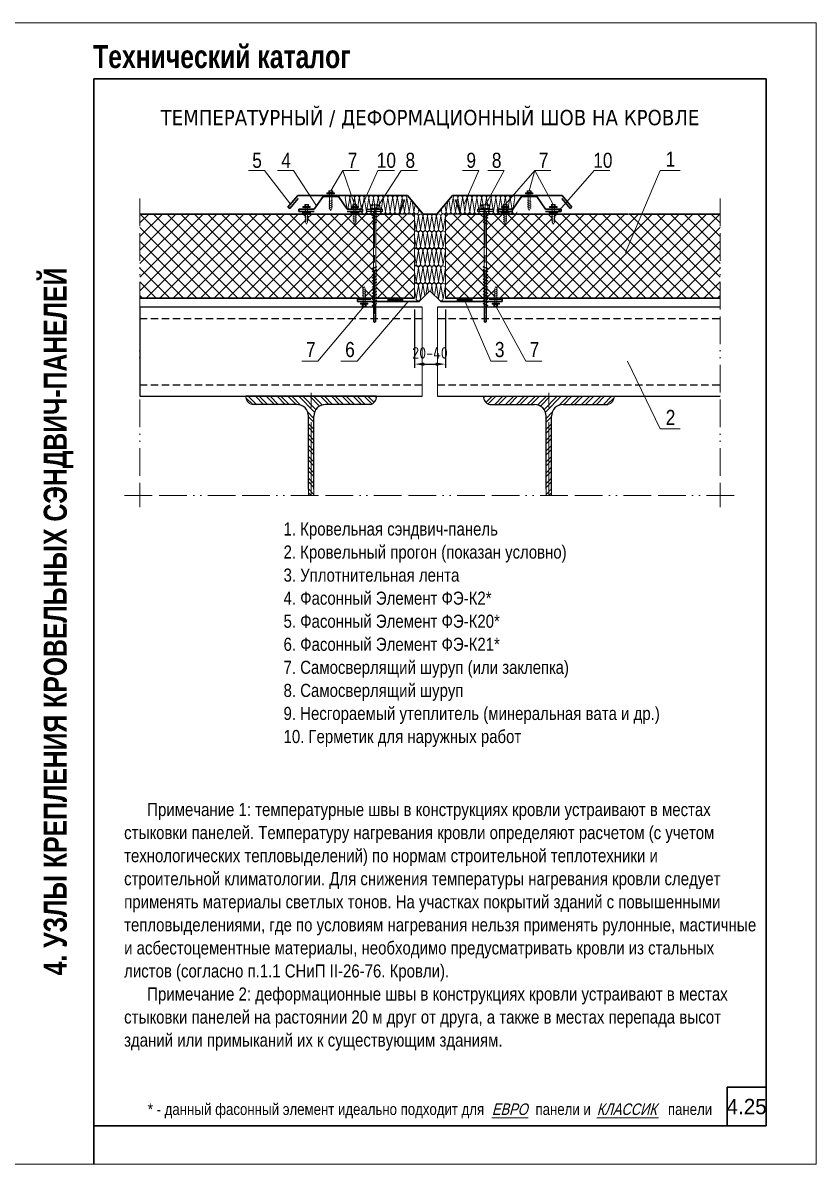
# Model space of a CAD drawing. Extents: x 5821 to 16321, y -13531 to 5774.
# Drawn here: x 10039 to 11071, y -13531 to -12046 of the extents above; entities that cross this region are included whole.
import ezdxf
from ezdxf.enums import TextEntityAlignment as Align

# ---------------------------------------------------------------- set-up
doc = ezdxf.new("R2010")
doc.units = 0
doc.header["$LTSCALE"] = 3
for name, pattern in [('ACAD_ISO13W100', [36, 12, -3, 12, -3, 0, -3, 0, -3]), ('CENTER', [50.8, 31.75, -6.35, 6.35, -6.35]), ('CENTER2', [28.575, 19.05, -3.175, 3.175, -3.175]), ('HIDDEN2', [4.7625, 3.175, -1.5875])]:
    doc.linetypes.add(name, pattern=pattern)
doc.layers.get('0').update_dxf_attribs({"linetype": 'CONTINUOUS', "lineweight": 30})
doc.layers.get('DEFPOINTS').update_dxf_attribs({"linetype": 'CONTINUOUS'})
for name, color, linetype, lineweight in [('Logo', 1, 'CONTINUOUS', 9), ('new_fill', 8, 'CONTINUOUS', 13), ('RAZMER', 7, 'CONTINUOUS', 9), ('Нащельники', 1, 'CONTINUOUS', 30), ('Саморезы', 7, 'CONTINUOUS', 13)]:
    doc.layers.add(name, color=color, linetype=linetype, lineweight=lineweight)
doc.layers.add('Прогон', color=7, linetype='CONTINUOUS')
doc.styles.add('LOGO', font='HATTEN.TTF')
doc.styles.add('ROMANS', font='romans.shx', dxfattribs={"width": 0.85})
doc.styles.get("Standard").update_dxf_attribs({"font": 'TAHOMA.TTF'})
doc.styles.add('style1', font='ARIALN.TTF')
doc.styles.add('style2', font='impact.TTF')
doc.styles.add('курсив', font='ARIAL.TTF', dxfattribs={"width": 0.8, "oblique": 15})
doc.dimstyles.new('5', dxfattribs={"dimscale": 5, "dimtxt": 3, "dimasz": 2.5, "dimexe": 1, "dimexo": 3, "dimgap": 0, "dimtad": 0, "dimdec": 0, "dimzin": 9, "dimdsep": 46, "dimtxsty": 'ROMANS', "dimblk2": 'OBLIQUE', "dimcen": -3, "dimdle": 1.5, "dimclrd": 256, "dimclre": 256, "dimclrt": 256, "dimadec": 0, "dimazin": 0, "dimtfac": 1, "dimtdec": 0, "dimtofl": 0, "dimtmove": 2, "dimatfit": 3, "dimfxl": 0, "dimtvp": 1, "dimtolj": 1, "dimtzin": 9, "dimarcsym": 0})

# ---------------------------------------------------------------- blocks, each defined once
blk = doc.blocks.new('саморез1')
at = {"layer": 'new_fill'}
blk.add_hatch(color=254, dxfattribs=at).paths.add_polyline_path([(-1.2, -4.8), (0, -4.8), (0, 4.8), (-1.2, 4.8)])
at = {"layer": 'Саморезы', "ltscale": 150}
for p, q in [((-3.9, 2.6), (-1.5, 2.6)), ((-3.9, 2.6), (-3.9, -2.4)), ((-2.9, 1.7), (-1.5, 1.7)), ((-1.9, 2.6), (-1.9, -2.4)), ((0, 4.8), (-1.5, 4.8)), ((-1.5, 4.8), (-1.5, -4.8)), ((-1.2, 4.8), (-1.2, -4.8)), ((0, 4.8), (0, -4.8)), ((19.2, 1.4), (0, 1.4)), ((8.4, 2.4), (10.5, -2.4)), ((11.1, 2.4), (13.2, -2.4)), ((13.8, 2.4), (15.9, -2.4)), ((16.4, 2.4), (18.5, -2.4)), ((19.2, 1.4), (21.8, 0)), ((19.2, -1.4), (21.8, 0)), ((-3.9, -2.4), (-1.5, -2.4)), ((-2.9, -1.4), (-1.5, -1.4)), ((0, -4.8), (-1.5, -4.8)), ((0, -1.4), (19.2, -1.4))]:
    blk.add_line(p, q, dxfattribs=at)
for centre, start, end in [((-2.9, 2.7), 182.373, 269.9653), ((-2.9, 0.7), 90.0347, 177.627), ((-2.9, -0.4), 182.373, 269.9653), ((-2.9, -2.4), 90.0347, 177.627)]:
    blk.add_arc(centre, 1, start, end, dxfattribs=at)
blk = doc.blocks.new('саморез4')
at = {"layer": 'new_fill'}
blk.add_hatch(color=254, dxfattribs=at).paths.add_polyline_path([(-2.4, -9.4), (0, -9.4), (0, 9.8), (-2.4, 9.8)])
at = {"layer": 'Саморезы', "ltscale": 150}
for p, q in [((-7.9, 5), (-3.1, 5)), ((-7.9, -5), (-7.9, 5)), ((-5.9, 3.1), (-3.1, 3.1)), ((-3.8, -5), (-3.8, 5)), ((0, 9.8), (-3.1, 9.8)), ((-3.1, -9.4), (-3.1, 9.8)), ((-2.4, -9.4), (-2.4, 9.8)), ((0, -9.4), (0, 9.8)), ((64.9, 1.5), (0, 1.5)), ((1.3, -2.2), (3.4, 2.7)), ((1.9, -2.2), (4, 2.7)), ((3.7, 2.9), (3.4, 2.7)), ((3.7, 2.9), (4, 2.7)), ((4.9, -2.2), (7, 2.7)), ((5.5, -2.2), (7.6, 2.7)), ((7.3, 2.9), (7, 2.7)), ((7.3, 2.9), (7.6, 2.7)), ((8.6, -2.2), (10.7, 2.7)), ((9.2, -2.2), (11.3, 2.7)), ((11, 2.9), (10.7, 2.7)), ((11, 2.9), (11.3, 2.7)), ((12.2, -2.2), (14.3, 2.7)), ((12.8, -2.2), (14.9, 2.7)), ((14.6, 2.9), (14.3, 2.7)), ((14.6, 2.9), (14.9, 2.7)), ((64.9, -2.2), (67, 2.7)), ((65.6, -2.2), (67.7, 2.7)), ((67.3, 2.9), (67, 2.7)), ((130, 1.3), (67.1, 1.3)), ((67.3, 2.9), (67.7, 2.7)), ((68.6, -2.2), (70.7, 2.7)), ((69.2, -2.2), (71.3, 2.7)), ((71, 2.9), (70.7, 2.7)), ((71, 2.9), (71.3, 2.7)), ((72.2, -2.2), (74.3, 2.7)), ((72.8, -2.2), (74.9, 2.7)), ((74.6, 2.9), (74.3, 2.7)), ((74.6, 2.9), (74.9, 2.7)), ((75.8, -2.2), (77.9, 2.7)), ((76.4, -2.2), (78.5, 2.7)), ((78.2, 2.9), (77.9, 2.7)), ((78.2, 2.9), (78.5, 2.7)), ((79.5, -2.2), (81.5, 2.7)), ((80.1, -2.2), (82.2, 2.7)), ((81.9, 2.9), (81.5, 2.7)), ((81.9, 2.9), (82.2, 2.7)), ((83.1, -2.2), (85.2, 2.7)), ((83.7, -2.2), (85.8, 2.7)), ((85.5, 2.9), (85.2, 2.7)), ((85.5, 2.9), (85.8, 2.7)), ((86.7, -2.2), (88.8, 2.7)), ((87.3, -2.2), (89.4, 2.7)), ((89.1, 2.9), (88.8, 2.7)), ((89.1, 2.9), (89.4, 2.7)), ((90.3, -2.2), (92.4, 2.7)), ((90.9, -2.2), (93, 2.7)), ((92.7, 2.9), (92.4, 2.7)), ((92.7, 2.9), (93, 2.7)), ((94, -2.2), (96.1, 2.7)), ((94.6, -2.2), (96.7, 2.7)), ((96.4, 2.9), (96.1, 2.7)), ((96.4, 2.9), (96.7, 2.7)), ((97.6, -2.2), (99.7, 2.7)), ((98.2, -2.2), (100.3, 2.7)), ((100, 2.9), (99.7, 2.7)), ((100, 2.9), (100.3, 2.7)), ((101.2, -2.2), (103.3, 2.7)), ((101.8, -2.2), (103.9, 2.7)), ((103.6, 2.9), (103.3, 2.7)), ((103.6, 2.9), (103.9, 2.7)), ((104.8, -2.2), (106.9, 2.7)), ((105.5, -2.2), (107.6, 2.7)), ((107.2, 2.9), (106.9, 2.7)), ((107.2, 2.9), (107.6, 2.7)), ((108.5, -2.2), (110.6, 2.7)), ((109.1, -2.2), (111.2, 2.7)), ((110.9, 2.9), (110.6, 2.7)), ((110.9, 2.9), (111.2, 2.7)), ((130, 1.3), (131.2, 0)), ((-7.9, -5), (-3.1, -5)), ((-5.9, -3.1), (-3.1, -3.1)), ((0, -9.4), (-3.1, -9.4)), ((64.9, -1.5), (0, -1.5)), ((64.9, -1.5), (0, -1.5)), ((1.6, -2.4), (1.3, -2.2)), ((1.6, -2.4), (1.9, -2.2)), ((5.2, -2.4), (4.9, -2.2)), ((5.2, -2.4), (5.5, -2.2)), ((8.9, -2.4), (8.6, -2.2)), ((8.9, -2.4), (9.2, -2.2)), ((12.5, -2.4), (12.2, -2.2)), ((12.5, -2.4), (12.8, -2.2)), ((65.3, -2.4), (64.9, -2.2)), ((65.3, -2.4), (65.6, -2.2)), ((130, -1.3), (67.1, -1.3)), ((68.9, -2.4), (68.6, -2.2)), ((68.9, -2.4), (69.2, -2.2)), ((72.5, -2.4), (72.2, -2.2)), ((72.5, -2.4), (72.8, -2.2)), ((76.1, -2.4), (75.8, -2.2)), ((76.1, -2.4), (76.4, -2.2)), ((79.8, -2.4), (79.5, -2.2)), ((79.8, -2.4), (80.1, -2.2)), ((83.4, -2.4), (83.1, -2.2)), ((83.4, -2.4), (83.7, -2.2)), ((87, -2.4), (86.7, -2.2)), ((87, -2.4), (87.3, -2.2)), ((90.6, -2.4), (90.3, -2.2)), ((90.6, -2.4), (90.9, -2.2)), ((94.3, -2.4), (94, -2.2)), ((94.3, -2.4), (94.6, -2.2)), ((97.9, -2.4), (97.6, -2.2)), ((97.9, -2.4), (98.2, -2.2)), ((101.5, -2.4), (101.2, -2.2)), ((101.5, -2.4), (101.8, -2.2)), ((105.1, -2.4), (104.8, -2.2)), ((105.1, -2.4), (105.5, -2.2)), ((108.8, -2.4), (108.5, -2.2)), ((108.8, -2.4), (109.1, -2.2)), ((130, -1.3), (131.2, 0))]:
    blk.add_line(p, q, dxfattribs=at)
at = {"layer": 'Саморезы'}
for p, q in [((67.1, 1.3), (64.9, 1.5)), ((67.1, -1.3), (64.9, -1.5))]:
    blk.add_line(p, q, dxfattribs=at)
at = {"layer": 'Саморезы', "ltscale": 150}
for centre, radius, start, end in [((-5.9, 5.1), 2, 182.373, 269.9653), ((-5.9, 1.1), 2, 90.0347, 177.627), ((80.3, 1057.7), 1058.9, 271.592, 272.7554), ((-5.9, -1.1), 2, 182.373, 269.9653), ((-5.9, -5.1), 2, 90.0347, 177.627)]:
    blk.add_arc(centre, radius, start, end, dxfattribs=at)
blk = doc.blocks.new('1volna')
at = {"layer": 'new_fill'}
for p, q in [((2.7, -16.2), (-2.7, 16.2)), ((8.1, 16.2), (2.7, -16.2)), ((13.7, -16.2), (8.3, 16.2)), ((19.1, 16.2), (13.7, -16.2)), ((24.7, -16.2), (19.3, 16.2)), ((30, 16.2), (24.7, -16.2)), ((35.9, -16.2), (30.5, 16.2)), ((41.3, 16.2), (35.9, -16.2))]:
    blk.add_line(p, q, dxfattribs=at)
for centre, start, end in [((2.7, 16.2), 0, 180), ((13.7, 16.2), 0, 180), ((24.7, 16.2), 0, 180), ((35.9, 16.2), 0, 180), ((-2.9, -16.2), 180, 270), ((-2.7, -16.2), 270, 0), ((8.1, -16.2), 180, 270), ((8.3, -16.2), 270, 0), ((19.1, -16.2), 180, 270), ((19.3, -16.2), 270, 0), ((30, -16.2), 180, 270), ((30.5, -16.2), 270, 0)]:
    blk.add_arc(centre, 5.4, start, end, dxfattribs=at)
blk = doc.blocks.new('*D1556')
at = {"layer": 'DEFPOINTS', "color": 0, "transparency": 16777216}
for p in [(10548.6, -12404.4), (10588.6, -12404.4), (10588.6, -12490.3)]:
    blk.add_point(p, dxfattribs=at)
at = {"layer": 'RAZMER', "lineweight": -2, "transparency": 16777216}
for p, q in [((10548.6, -12419.4), (10548.6, -12495.3)), ((10588.6, -12419.4), (10588.6, -12495.3)), ((10561.1, -12490.3), (10576.1, -12490.3))]:
    blk.add_line(p, q, dxfattribs=at)
at = {"layer": 'RAZMER', "transparency": 16777216}
for points in [[(10561.1, -12488.2), (10561.1, -12492.4), (10548.6, -12490.3)], [(10576.1, -12488.2), (10576.1, -12492.4), (10588.6, -12490.3)]]:
    blk.add_solid(points, dxfattribs=at)
at = {"layer": 'RAZMER', "transparency": 16777216, "insert": (10568.6, -12475.7), "char_height": 15, "attachment_point": 5, "style": 'ROMANS'}
blk.add_mtext('\\A1;{\\Fromans.shx|c204;20-}40', dxfattribs=at)

msp = doc.modelspace()

# ---------------------------------------------------------------- hatches: boundary and pattern name
at = {"layer": 'new_fill'}
h = msp.add_hatch(dxfattribs=at)
h.set_pattern_fill('ANSI37', color=256, scale=100, style=0)
h.set_pattern_definition([(45, (456.603, -15606.416), (-8.838835, 8.838835), []), (135, (456.603, -15606.416), (-8.838835, -8.838835), [])])
h.paths.add_polyline_path([(10494.94, -12307.76), (10492.91, -12308.63), (10493.64, -12307.64), (10494.94, -12307.08), (10494.94, -12303.77), (10492.91, -12304.64), (10493.64, -12303.65), (10494.94, -12303.09), (10494.94, -12299.78), (10492.91, -12300.65), (10493.64, -12299.66), (10494.94, -12299.1), (10494.94, -12295.79), (10492.91, -12296.66), (10494.14, -12294.99), (10472.17, -12294.99), (10472.17, -12305.76), (10470.77, -12308.29), (10469.37, -12305.76), (10469.37, -12295.41), (10468.38, -12294.99), (10410.45, -12294.99), (10409.46, -12295.41), (10409.46, -12305.76), (10408.06, -12308.29), (10406.66, -12305.76), (10406.66, -12294.99), (10191.16, -12294.99), (10191.16, -12404.44), (10481.55, -12404.44), (10481.55, -12391.72), (10482.95, -12389.18), (10484.35, -12391.72), (10484.35, -12404.44), (10495.15, -12404.44), (10495.15, -12401.61), (10492.91, -12402.57), (10493.64, -12401.58), (10495.15, -12400.93), (10495.15, -12397.62), (10492.91, -12398.58), (10493.64, -12397.59), (10495.15, -12396.94), (10495.15, -12393.63), (10492.91, -12394.59), (10493.64, -12393.6), (10495.15, -12392.96), (10495.15, -12389.64), (10492.91, -12390.6), (10493.64, -12389.61), (10495.15, -12388.97), (10495.15, -12385.65), (10492.91, -12386.61), (10493.64, -12385.62), (10495.15, -12384.98), (10495.15, -12381.66), (10492.91, -12382.62), (10493.64, -12381.63), (10495.15, -12380.99), (10495.15, -12377.67), (10492.91, -12378.63), (10493.64, -12377.64), (10495.15, -12377), (10495.15, -12373.69), (10492.91, -12374.64), (10493.64, -12373.65), (10495.15, -12373.01), (10495.15, -12369.7), (10492.91, -12370.65), (10493.64, -12369.67), (10495.15, -12369.02), (10495.15, -12365.72), (10495.14, -12365.71), (10492.91, -12366.66), (10493.64, -12365.68), (10495.09, -12365.05), (10494.94, -12363.36)])
h.paths.add_polyline_path([(10548.59, -12294.99), (10528.59, -12294.99), (10498.25, -12294.99), (10498.25, -12297.68), (10499.02, -12297.35), (10499.27, -12297.69), (10499.03, -12298.03), (10498.25, -12298.36), (10498.25, -12301.67), (10499.02, -12301.34), (10499.27, -12301.68), (10499.03, -12302.02), (10498.25, -12302.35), (10498.25, -12305.66), (10499.02, -12305.33), (10499.27, -12305.67), (10499.03, -12306.01), (10498.25, -12306.34), (10498.25, -12363.7), (10499.02, -12363.37), (10499.27, -12363.71), (10499.03, -12364.04), (10498.16, -12364.42), (10498.05, -12365.72), (10498.05, -12367.78), (10499.02, -12367.36), (10499.27, -12367.7), (10499.03, -12368.03), (10498.05, -12368.45), (10498.05, -12371.77), (10499.02, -12371.35), (10499.27, -12371.69), (10499.03, -12372.02), (10498.05, -12372.44), (10498.05, -12375.76), (10499.02, -12375.34), (10499.27, -12375.67), (10499.03, -12376.01), (10498.05, -12376.43), (10498.05, -12379.74), (10499.02, -12379.33), (10499.27, -12379.66), (10499.03, -12380), (10498.05, -12380.42), (10498.05, -12383.73), (10499.02, -12383.31), (10499.27, -12383.65), (10499.03, -12383.99), (10498.05, -12384.41), (10498.05, -12387.72), (10499.02, -12387.3), (10499.27, -12387.64), (10499.03, -12387.98), (10498.05, -12388.4), (10498.05, -12391.71), (10499.02, -12391.29), (10499.27, -12391.63), (10499.03, -12391.97), (10498.05, -12392.39), (10498.05, -12395.7), (10499.02, -12395.28), (10499.27, -12395.62), (10499.03, -12395.96), (10498.05, -12396.38), (10498.05, -12399.69), (10499.02, -12399.27), (10499.27, -12399.61), (10499.03, -12399.95), (10498.05, -12400.37), (10498.05, -12403.68), (10499.02, -12403.26), (10499.27, -12403.6), (10499.03, -12403.94), (10498.05, -12404.36), (10498.05, -12404.44), (10548.59, -12404.44)])
h = msp.add_hatch(dxfattribs=at)
h.set_pattern_fill('NET3', color=256, scale=10, angle=8, style=0)
h.set_pattern_definition([(8, (3266.5437, -20217.972), (-0.17396638, 1.23783509), []), (68, (3266.5437, -20217.972), (-1.15897982, 0.46825824), []), (128, (3266.5437, -20217.972), (-0.98501344, -0.76957684), [])])
h.paths.add_polyline_path([(10405.96, -12291.54), (10404.31, -12291.54, 0.7824442), (10404.31, -12295.04), (10405.96, -12295.04)])
h.paths.add_polyline_path([(10410.16, -12291.54), (10405.96, -12291.54), (10405.96, -12295.04), (10410.16, -12295.04)])
h.paths.add_polyline_path([(10412, -12291.54), (10410.16, -12291.54), (10410.16, -12295.04), (10412, -12295.04, 0.7824442)])
h = msp.add_hatch(dxfattribs=at)
h.set_pattern_fill('NET3', color=256, scale=10, angle=8, style=0)
h.set_pattern_definition([(172, (17612.2933, -20217.972), (0.17396638, 1.23783509), []), (112, (17612.2933, -20217.972), (1.15897982, 0.46825824), []), (52, (17612.2933, -20217.972), (0.98501344, -0.76957684), [])])
h.paths.add_polyline_path([(10472.87, -12291.54), (10474.53, -12291.54, -0.7824442), (10474.53, -12295.04), (10472.87, -12295.04)])
h.paths.add_polyline_path([(10468.67, -12291.54), (10472.87, -12291.54), (10472.87, -12295.04), (10468.67, -12295.04)])
h.paths.add_polyline_path([(10466.84, -12291.54), (10468.67, -12291.54), (10468.67, -12295.04), (10466.84, -12295.04, -0.7824442)])
h = msp.add_hatch(dxfattribs=at)
h.set_pattern_fill('ANSI37', color=256, scale=100, style=0)
h.set_pattern_definition([(135, (20680.583, -15606.416), (8.838835, 8.838835), []), (45, (20680.583, -15606.416), (8.838835, -8.838835), [])])
h.paths.add_polyline_path([(10642.25, -12307.76), (10644.27, -12308.63), (10643.55, -12307.64), (10642.25, -12307.08), (10642.25, -12303.77), (10644.27, -12304.64), (10643.55, -12303.65), (10642.25, -12303.09), (10642.25, -12299.78), (10644.27, -12300.65), (10643.55, -12299.66), (10642.25, -12299.1), (10642.25, -12295.79), (10644.27, -12296.66), (10643.05, -12294.99), (10665.01, -12294.99), (10665.01, -12305.76), (10666.41, -12308.29), (10667.81, -12305.76), (10667.81, -12295.41), (10668.8, -12294.99), (10726.73, -12294.99), (10727.72, -12295.41), (10727.72, -12305.76), (10729.12, -12308.29), (10730.52, -12305.76), (10730.52, -12294.99), (10946.03, -12294.99), (10946.03, -12404.44), (10655.64, -12404.44), (10655.64, -12391.72), (10654.24, -12389.18), (10652.84, -12391.72), (10652.84, -12404.44), (10642.04, -12404.44), (10642.04, -12401.61), (10644.27, -12402.57), (10643.55, -12401.58), (10642.04, -12400.93), (10642.04, -12397.62), (10644.27, -12398.58), (10643.55, -12397.59), (10642.04, -12396.94), (10642.04, -12393.63), (10644.27, -12394.59), (10643.55, -12393.6), (10642.04, -12392.96), (10642.04, -12389.64), (10644.27, -12390.6), (10643.55, -12389.61), (10642.04, -12388.97), (10642.04, -12385.65), (10644.27, -12386.61), (10643.55, -12385.62), (10642.04, -12384.98), (10642.04, -12381.66), (10644.27, -12382.62), (10643.55, -12381.63), (10642.04, -12380.99), (10642.04, -12377.67), (10644.27, -12378.63), (10643.55, -12377.64), (10642.04, -12377), (10642.04, -12373.69), (10644.27, -12374.64), (10643.55, -12373.65), (10642.04, -12373.01), (10642.04, -12369.7), (10644.27, -12370.65), (10643.55, -12369.67), (10642.04, -12369.02), (10642.04, -12365.72), (10642.04, -12365.71), (10644.27, -12366.66), (10643.55, -12365.68), (10642.1, -12365.05), (10642.25, -12363.36)])
h.paths.add_polyline_path([(10588.59, -12294.99), (10608.59, -12294.99), (10638.94, -12294.99), (10638.94, -12297.68), (10638.16, -12297.35), (10637.91, -12297.69), (10638.16, -12298.03), (10638.94, -12298.36), (10638.94, -12301.67), (10638.16, -12301.34), (10637.91, -12301.68), (10638.16, -12302.02), (10638.94, -12302.35), (10638.94, -12305.66), (10638.16, -12305.33), (10637.91, -12305.67), (10638.16, -12306.01), (10638.94, -12306.34), (10638.94, -12363.7), (10638.16, -12363.37), (10637.91, -12363.71), (10638.16, -12364.04), (10639.03, -12364.42), (10639.14, -12365.72), (10639.14, -12367.78), (10638.16, -12367.36), (10637.91, -12367.7), (10638.16, -12368.03), (10639.14, -12368.45), (10639.14, -12371.77), (10638.16, -12371.35), (10637.91, -12371.69), (10638.16, -12372.02), (10639.14, -12372.44), (10639.14, -12375.76), (10638.16, -12375.34), (10637.91, -12375.67), (10638.16, -12376.01), (10639.14, -12376.43), (10639.14, -12379.74), (10638.16, -12379.33), (10637.91, -12379.66), (10638.16, -12380), (10639.14, -12380.42), (10639.14, -12383.73), (10638.16, -12383.31), (10637.91, -12383.65), (10638.16, -12383.99), (10639.14, -12384.41), (10639.14, -12387.72), (10638.16, -12387.3), (10637.91, -12387.64), (10638.16, -12387.98), (10639.14, -12388.4), (10639.14, -12391.71), (10638.16, -12391.29), (10637.91, -12391.63), (10638.16, -12391.97), (10639.14, -12392.39), (10639.14, -12395.7), (10638.16, -12395.28), (10637.91, -12395.62), (10638.16, -12395.96), (10639.14, -12396.38), (10639.14, -12399.69), (10638.16, -12399.27), (10637.91, -12399.61), (10638.16, -12399.95), (10639.14, -12400.37), (10639.14, -12403.68), (10638.16, -12403.26), (10637.91, -12403.6), (10638.16, -12403.94), (10639.14, -12404.36), (10639.14, -12404.44), (10588.59, -12404.44)])
h = msp.add_hatch(dxfattribs=at)
h.set_pattern_fill('NET3', color=256, scale=10, angle=8, style=0)
h.set_pattern_definition([(8, (3524.893, -20217.972), (-0.17396638, 1.23783509), []), (68, (3524.893, -20217.972), (-1.15897982, 0.46825824), []), (128, (3524.893, -20217.972), (-0.98501344, -0.76957684), [])])
h.paths.add_polyline_path([(10664.31, -12291.54), (10662.66, -12291.54, 0.7824442), (10662.66, -12295.04), (10664.31, -12295.04)])
h.paths.add_polyline_path([(10668.51, -12291.54), (10664.31, -12291.54), (10664.31, -12295.04), (10668.51, -12295.04)])
h.paths.add_polyline_path([(10670.35, -12291.54), (10668.51, -12291.54), (10668.51, -12295.04), (10670.35, -12295.04, 0.7824442)])
h = msp.add_hatch(dxfattribs=at)
h.set_pattern_fill('NET3', color=256, scale=10, angle=8, style=0)
h.set_pattern_definition([(172, (17870.6426, -20217.972), (0.17396638, 1.23783509), []), (112, (17870.6426, -20217.972), (1.15897982, 0.46825824), []), (52, (17870.6426, -20217.972), (0.98501344, -0.76957684), [])])
h.paths.add_polyline_path([(10731.22, -12291.54), (10732.87, -12291.54, -0.7824442), (10732.87, -12295.04), (10731.22, -12295.04)])
h.paths.add_polyline_path([(10727.02, -12291.54), (10731.22, -12291.54), (10731.22, -12295.04), (10727.02, -12295.04)])
h.paths.add_polyline_path([(10725.19, -12291.54), (10727.02, -12291.54), (10727.02, -12295.04), (10725.19, -12295.04, -0.7824442)])
h = msp.add_hatch(dxfattribs=at)
h.set_pattern_fill('NET3', color=256, scale=10, style=0)
h.set_pattern_definition([(180, (20680.5828, -15489.1368), (0, 1.25), []), (120, (20680.5828, -15489.1368), (1.08253175, 0.625), []), (60, (20680.5828, -15489.1368), (1.08253175, -0.625), [])])
h.paths.add_polyline_path([(10513.74, -12404.44), (10533.26, -12404.44), (10533.26, -12408.94), (10513.74, -12408.94)])
h = msp.add_hatch(dxfattribs=at)
h.set_pattern_fill('NET3', color=256, scale=10, style=0)
h.set_pattern_definition([(0, (456.6035, -15489.1368), (0, 1.25), []), (60, (456.6035, -15489.1368), (-1.08253175, 0.625), []), (120, (456.6035, -15489.1368), (-1.08253175, -0.625), [])])
h.paths.add_polyline_path([(10623.44, -12404.44), (10603.93, -12404.44), (10603.93, -12408.94), (10623.44, -12408.94)])
h = msp.add_hatch(dxfattribs=at)
h.set_pattern_fill('STEEL', color=256, scale=80, style=0)
h.set_pattern_definition([(135, (18188.012, -15513.848), (7.071068, 7.071068), []), (135, (18188.012, -15508.848), (7.071068, 7.071068), [])])
h.paths.add_polyline_path([(10414.01, -12532.12), (10499.01, -12532.12, -0.3652726), (10490.76, -12542.82), (10432.56, -12542.82, 0.4142136), (10417.56, -12557.82), (10417.56, -12661.09), (10414.01, -12661.09)])
h.paths.add_polyline_path([(10329.01, -12532.12), (10414.01, -12532.12), (10414.01, -12661.09), (10410.46, -12661.09), (10410.46, -12557.82, 0.4142136), (10395.46, -12542.82), (10337.26, -12542.82, -0.3652726)])
h = msp.add_hatch(dxfattribs=at)
h.set_pattern_fill('STEEL', color=256, scale=80, style=0)
h.set_pattern_definition([(45, (2949.175, -15513.848), (-7.071068, 7.071068), []), (45, (2949.175, -15508.848), (-7.071068, 7.071068), [])])
h.paths.add_polyline_path([(10723.18, -12532.12), (10638.18, -12532.12, 0.3652726), (10646.43, -12542.82), (10704.63, -12542.82, -0.4142136), (10719.63, -12557.82), (10719.63, -12661.09), (10723.18, -12661.09)])
h.paths.add_polyline_path([(10808.18, -12532.12), (10723.18, -12532.12), (10723.18, -12661.09), (10726.73, -12661.09), (10726.73, -12557.82, -0.4142136), (10741.73, -12542.82), (10799.93, -12542.82, 0.3652726)])

# ---------------------------------------------------------------- linework, layer by layer
at = {"color": 1}
for p, q in [((10131.09, -12119.09), (10131.09, -13531.24)), ((10131.09, -12119.09), (11006.09, -12119.09)), ((11006.09, -12119.09), (11006.09, -13481.24)), ((10955.18, -13431.24), (11006.09, -13431.24)), ((10955.18, -13431.24), (10955.18, -13481.24)), ((10131.09, -13481.24), (11006.09, -13481.24))]:
    msp.add_line(p, q, dxfattribs=at)
for p, q in [((10528.59, -12294.99), (10535.43, -12276.19)), ((10608.59, -12294.99), (10601.75, -12276.19)), ((10191.16, -12294.99), (10528.59, -12294.99)), ((10608.59, -12294.99), (10826.37, -12294.99)), ((10827.51, -12294.99), (10946.03, -12294.99)), ((10191.16, -12404.44), (10548.59, -12404.44)), ((10588.59, -12404.44), (10946.03, -12404.44))]:
    msp.add_line(p, q)
at = {"layer": 'Logo'}
for p, q in [((10649.07, -13470.81), (10696.31, -13470.81)), ((10785.69, -13470.81), (10866.14, -13470.81))]:
    msp.add_line(p, q, dxfattribs=at)
at = {"layer": 'new_fill'}
for p, q in [((10460.78, -12288.54), (10458.34, -12273.87)), ((10464.37, -12273.87), (10461.92, -12288.54)), ((10466.91, -12288.54), (10464.47, -12273.87)), ((10470.5, -12273.87), (10468.05, -12288.54)), ((10473.04, -12288.54), (10470.6, -12273.87)), ((10476.63, -12273.87), (10474.19, -12288.54)), ((10479.34, -12288.54), (10476.89, -12273.87)), ((10482.92, -12273.87), (10480.48, -12288.54)), ((10535.38, -12291.96), (10532.36, -12273.87)), ((10538.39, -12273.87), (10535.38, -12291.96)), ((10541.51, -12291.96), (10538.49, -12273.87)), ((10544.08, -12276.5), (10541.51, -12291.96)), ((10547.64, -12291.96), (10545.3, -12277.96)), ((10589.55, -12291.96), (10591.88, -12277.96)), ((10593.1, -12276.5), (10595.68, -12291.96)), ((10595.68, -12291.96), (10598.69, -12273.87)), ((10598.8, -12273.87), (10601.81, -12291.96)), ((10601.81, -12291.96), (10604.83, -12273.87)), ((10549.2, -12282.6), (10547.64, -12291.96)), ((10553.93, -12291.96), (10553.16, -12287.32)), ((10554.45, -12288.86), (10553.93, -12291.96)), ((10582.74, -12288.86), (10583.25, -12291.96)), ((10583.25, -12291.96), (10584.03, -12287.32)), ((10587.99, -12282.6), (10589.55, -12291.96)), ((10550.6, -12315.02), (10548.59, -12302.96)), ((10553.46, -12297.85), (10550.6, -12315.02)), ((10556.42, -12315.02), (10553.56, -12297.85)), ((10559.28, -12297.85), (10556.42, -12315.02)), ((10562.4, -12315.02), (10559.53, -12297.85)), ((10565.26, -12297.85), (10562.4, -12315.02)), ((10550.6, -12337.09), (10548.59, -12325.03)), ((10553.46, -12319.92), (10550.6, -12337.09)), ((10556.42, -12337.09), (10553.56, -12319.92)), ((10559.28, -12319.92), (10556.42, -12337.09)), ((10562.4, -12337.09), (10559.53, -12319.92)), ((10565.26, -12319.92), (10562.4, -12337.09)), ((10550.6, -12359.9), (10548.59, -12347.84)), ((10553.46, -12342.73), (10550.6, -12359.9)), ((10556.42, -12359.9), (10553.56, -12342.73)), ((10559.28, -12342.73), (10556.42, -12359.9)), ((10562.4, -12359.9), (10559.53, -12342.73)), ((10565.26, -12342.73), (10562.4, -12359.9)), ((10553.46, -12365.44), (10550.6, -12382.61)), ((10556.42, -12382.61), (10553.56, -12365.44)), ((10559.28, -12365.44), (10556.42, -12382.61)), ((10562.4, -12382.61), (10559.53, -12365.44)), ((10565.26, -12365.44), (10562.4, -12382.61)), ((10550.6, -12382.61), (10548.59, -12370.56)), ((10550.6, -12405.07), (10548.59, -12393.01)), ((10553.46, -12387.9), (10550.6, -12405.07)), ((10556.42, -12405.07), (10553.56, -12387.9)), ((10559.28, -12387.9), (10556.42, -12405.07)), ((10561.81, -12401.57), (10559.53, -12387.9)), ((10565.26, -12387.9), (10563.21, -12400.17)), ((10566.72, -12396.67), (10565.26, -12387.9)), ((10570.98, -12387.9), (10569.65, -12395.85)), ((10572.95, -12399.15), (10571.08, -12387.9)), ((10576.8, -12387.9), (10574.64, -12400.84)), ((10579.76, -12405.07), (10576.9, -12387.9)), ((10582.62, -12387.9), (10579.76, -12405.07)), ((10585.73, -12405.07), (10582.87, -12387.9)), ((10588.59, -12387.9), (10585.73, -12405.07))]:
    msp.add_line(p, q, dxfattribs=at)
for centre, radius, start, end in [((10461.35, -12273.87), 3.01, 0, 180), ((10467.48, -12273.87), 3.01, 0, 180), ((10473.62, -12273.87), 3.01, 0, 180), ((10479.91, -12273.87), 3.01, 0, 180), ((10535.38, -12273.87), 3.01, 0, 180), ((10601.81, -12273.87), 3.01, 0, 180), ((10532.26, -12291.96), 3.01, 180, 270), ((10532.36, -12291.96), 3.01, 270, 0), ((10538.39, -12291.96), 3.01, 180, 270), ((10538.49, -12291.96), 3.01, 270, 0), ((10544.52, -12291.96), 3.01, 180, 270), ((10544.62, -12291.96), 3.01, 270, 0), ((10550.65, -12291.96), 3.01, 180, 270), ((10550.6, -12297.85), 2.86, 0, 134.61084), ((10550.92, -12291.96), 3.01, 270, 0), ((10556.42, -12297.85), 2.86, 0, 180), ((10562.4, -12297.85), 2.86, 0, 180), ((10586.27, -12291.96), 3.01, 180, 270), ((10586.53, -12291.96), 3.01, 270, 0), ((10592.56, -12291.96), 3.01, 180, 270), ((10592.66, -12291.96), 3.01, 270, 0), ((10598.69, -12291.96), 3.01, 180, 270), ((10598.8, -12291.96), 3.01, 270, 0), ((10604.83, -12291.96), 3.01, 180, 270), ((10604.93, -12291.96), 3.01, 270, 0), ((10547.74, -12315.02), 2.86, 287.32024, 0), ((10550.6, -12319.92), 2.86, 0, 134.61084), ((10553.46, -12315.02), 2.86, 180, 270), ((10553.56, -12315.02), 2.86, 270, 0), ((10556.42, -12319.92), 2.86, 0, 180), ((10559.28, -12315.02), 2.86, 180, 270), ((10559.53, -12315.02), 2.86, 270, 0), ((10562.4, -12319.92), 2.86, 0, 180), ((10547.74, -12337.09), 2.86, 287.32024, 0), ((10550.6, -12342.73), 2.86, 0, 134.61084), ((10553.46, -12337.09), 2.86, 180, 270), ((10553.56, -12337.09), 2.86, 270, 0), ((10556.42, -12342.73), 2.86, 0, 180), ((10559.28, -12337.09), 2.86, 180, 270), ((10559.53, -12337.09), 2.86, 270, 0), ((10562.4, -12342.73), 2.86, 0, 180), ((10547.74, -12359.9), 2.86, 287.32024, 0), ((10550.6, -12365.44), 2.86, 0, 134.61084), ((10553.46, -12359.9), 2.86, 180, 270), ((10553.56, -12359.9), 2.86, 270, 0), ((10556.42, -12365.44), 2.86, 0, 180), ((10559.28, -12359.9), 2.86, 180, 270), ((10559.53, -12359.9), 2.86, 270, 0), ((10562.4, -12365.44), 2.86, 0, 180), ((10547.74, -12382.61), 2.86, 287.32024, 0), ((10553.46, -12382.61), 2.86, 180, 270), ((10553.56, -12382.61), 2.86, 270, 0), ((10559.3, -12382.61), 2.88, 180.13371, 274.65819), ((10559.53, -12382.61), 2.86, 270, 0), ((10550.6, -12387.9), 2.86, 0, 134.61084), ((10556.42, -12387.9), 2.86, 0, 180), ((10562.4, -12387.9), 2.86, 0, 180), ((10568.12, -12387.9), 2.86, 0, 180), ((10573.94, -12387.9), 2.86, 0, 180), ((10579.76, -12387.9), 2.86, 0, 180), ((10585.73, -12387.9), 2.86, 0, 180), ((10553.45, -12405.01), 2.86, 180, 270), ((10553.77, -12405.23), 2.66, 263.24389, 4.27191), ((10582.64, -12405.06), 2.88, 180.13371, 202.97366), ((10582.64, -12405.06), 2.88, 247.02634, 274.65819), ((10582.87, -12405.07), 2.86, 270, 0)]:
    msp.add_arc(centre, radius, start, end, dxfattribs=at)
at = {"layer": 'RAZMER'}
for p, q in [((10353.43, -12238.59), (10332.34, -12238.59)), ((10353.43, -12238.59), (10387.08, -12282.23)), ((10391.25, -12238.59), (10370.16, -12238.59)), ((10391.25, -12238.59), (10421.03, -12284.39)), ((10455.43, -12238.59), (10439.54, -12264.83)), ((10455.43, -12238.59), (10470.6, -12282.6)), ((10455.43, -12238.59), (10476.52, -12238.59)), ((10475.89, -12293.29), (10500.56, -12238.53)), ((10500.56, -12238.53), (10522.56, -12238.53)), ((10531.24, -12238.53), (10502.14, -12283.26)), ((10531.24, -12238.53), (10552.34, -12238.53)), ((10632.1, -12238.53), (10611.01, -12238.53)), ((10632.1, -12238.53), (10612.63, -12282.92)), ((10665.19, -12238.53), (10640.82, -12283.26)), ((10665.19, -12238.53), (10644.1, -12238.53)), ((10704.87, -12238.59), (10666.59, -12282.6)), ((10704.87, -12238.59), (10697.65, -12264.83)), ((10725.97, -12238.59), (10704.87, -12238.59)), ((10729, -12282.6), (10704.87, -12238.59)), ((10734.24, -12293.26), (10782.45, -12238.53)), ((10802.78, -12238.53), (10782.45, -12238.53)), ((10868.22, -12238.53), (10822.8, -12345.18)), ((10894.25, -12238.53), (10868.22, -12238.53)), ((10894.25, -12238.53), (10868.22, -12238.53)), ((10548.59, -12294.99), (10528.59, -12294.99)), ((10548.59, -12294.99), (10548.59, -12404.44)), ((10588.59, -12294.99), (10588.59, -12404.44)), ((10588.59, -12294.99), (10608.59, -12294.99)), ((10540.2, -12408.94), (10473.88, -12486.26)), ((10513.74, -12404.44), (10513.74, -12408.94)), ((10533.26, -12404.44), (10533.26, -12408.94)), ((10603.93, -12404.44), (10603.93, -12408.94)), ((10613.78, -12407.89), (10647.99, -12486.26)), ((10623.44, -12404.44), (10623.44, -12408.94)), ((10483.07, -12414.88), (10422.84, -12486.26)), ((10558.59, -12416.12), (10558.59, -12532.12)), ((10578.59, -12416.12), (10578.59, -12532.12)), ((10654.12, -12414.88), (10693.26, -12486.26)), ((10401.75, -12486.26), (10422.84, -12486.26)), ((10452.79, -12486.26), (10473.88, -12486.26)), ((10669.08, -12486.26), (10647.99, -12486.26)), ((10714.35, -12486.26), (10693.26, -12486.26)), ((10825.82, -12486.58), (10868.22, -12574.65)), ((10894.25, -12574.65), (10868.22, -12574.65)), ((10894.25, -12574.65), (10868.22, -12574.65))]:
    msp.add_line(p, q, dxfattribs=at)
at = {"layer": 'RAZMER', "linetype": 'ACAD_ISO13W100'}
for p, q in [((10191.16, -12274.99), (10191.16, -12676.37)), ((10946.03, -12274.99), (10946.03, -12676.37)), ((10171.16, -12661.09), (10966.03, -12661.09))]:
    msp.add_line(p, q, dxfattribs=at)
at = {"layer": 'RAZMER', "linetype": 'CENTER2'}
for p, q in [((10496.6, -12424.66), (10496.6, -12282.48)), ((10640.59, -12424.66), (10640.59, -12282.48))]:
    msp.add_line(p, q, dxfattribs=at)
at = {"layer": 'RAZMER', "linetype": 'CENTER'}
for p, q in [((10414.01, -12661.09), (10414.01, -12524.33)), ((10723.18, -12661.09), (10723.18, -12524.33))]:
    msp.add_line(p, q, dxfattribs=at)
at = {"layer": 'RAZMER'}
msp.add_lwpolyline([(11071.09, -12046.24), (10021.09, -12046.24), (10021.09, -13531.24), (11071.09, -13531.24)], close=True, dxfattribs=at)
for centre, start, end in [((10404.75, -12293.29), 103.91761, 256.08239), ((10411.56, -12293.29), 283.91761, 76.08239), ((10467.27, -12293.29), 103.91761, 256.08239), ((10474.09, -12293.29), 283.91761, 76.08239), ((10663.09, -12293.29), 103.91761, 256.08239), ((10669.91, -12293.29), 283.91761, 76.08239), ((10725.62, -12293.29), 103.91761, 256.08239), ((10732.44, -12293.29), 283.91761, 76.08239)]:
    msp.add_arc(centre, 1.8, start, end, dxfattribs=at)
at = {"layer": 'Нащельники'}
for p, q in [((10396.7, -12270.77), (10383.84, -12286.09)), ((10397.07, -12275), (10386.14, -12288.02)), ((10396.7, -12270.77), (10539.27, -12270.77)), ((10429.42, -12272.4), (10418.12, -12288.54)), ((10429.42, -12272.4), (10449.42, -12272.4)), ((10449.42, -12272.4), (10460.72, -12288.54)), ((10539.27, -12270.77), (10559.59, -12294.99)), ((10597.91, -12270.77), (10577.59, -12294.99)), ((10740.49, -12270.77), (10597.91, -12270.77)), ((10687.77, -12272.4), (10676.47, -12288.54)), ((10707.77, -12272.4), (10687.77, -12272.4)), ((10707.77, -12272.4), (10719.07, -12288.54)), ((10740.12, -12275), (10751.05, -12288.02)), ((10740.49, -12270.77), (10753.35, -12286.09)), ((10386.14, -12288.02), (10383.84, -12286.09)), ((10398.06, -12291.54), (10398.06, -12288.54)), ((10418.12, -12288.54), (10398.06, -12288.54)), ((10418.06, -12291.54), (10398.06, -12291.54)), ((10460.72, -12288.54), (10480.77, -12288.54)), ((10460.77, -12291.54), (10480.77, -12291.54)), ((10480.77, -12291.54), (10480.77, -12288.54)), ((10577.59, -12294.99), (10559.59, -12294.99)), ((10656.41, -12291.54), (10656.41, -12288.54)), ((10676.47, -12288.54), (10656.41, -12288.54)), ((10676.41, -12291.54), (10656.41, -12291.54)), ((10719.07, -12288.54), (10739.12, -12288.54)), ((10719.12, -12291.54), (10739.12, -12291.54)), ((10739.12, -12291.54), (10739.12, -12288.54)), ((10751.05, -12288.02), (10753.35, -12286.09)), ((10554.45, -12408.94), (10568.59, -12394.79)), ((10582.74, -12408.94), (10568.59, -12394.79)), ((10491.45, -12405.94), (10474.45, -12405.94)), ((10474.45, -12405.94), (10474.45, -12408.94)), ((10474.45, -12408.94), (10554.45, -12408.94)), ((10662.74, -12408.94), (10582.74, -12408.94)), ((10645.74, -12405.94), (10662.74, -12405.94)), ((10662.74, -12405.94), (10662.74, -12408.94))]:
    msp.add_line(p, q, dxfattribs=at)
at = {"layer": 'Прогон', "linetype": 'HIDDEN2'}
for p, q in [((10191.16, -12431.06), (10558.59, -12431.06)), ((10578.59, -12431.06), (10946.03, -12431.06)), ((10191.16, -12517.18), (10558.59, -12517.18)), ((10578.59, -12517.18), (10946.03, -12517.18))]:
    msp.add_line(p, q, dxfattribs=at)
at = {"layer": 'Прогон'}
for p, q in [((10499.01, -12532.12), (10329.01, -12532.12)), ((10638.18, -12532.12), (10808.18, -12532.12)), ((10395.46, -12542.82), (10337.26, -12542.82)), ((10490.76, -12542.82), (10432.56, -12542.82)), ((10646.43, -12542.82), (10704.63, -12542.82)), ((10741.73, -12542.82), (10799.93, -12542.82)), ((10410.46, -12653.12), (10410.46, -12557.82)), ((10417.56, -12653.12), (10417.56, -12557.82)), ((10719.63, -12653.12), (10719.63, -12557.82)), ((10726.73, -12653.12), (10726.73, -12557.82))]:
    msp.add_line(p, q, dxfattribs=at)
at = {"layer": 'Прогон', "color": 7, "lineweight": 0}
for p, q in [((10329.01, -12532.12), (10499.01, -12532.12)), ((10808.18, -12532.12), (10638.18, -12532.12)), ((10395.46, -12542.82), (10337.26, -12542.82)), ((10490.76, -12542.82), (10432.56, -12542.82)), ((10646.43, -12542.82), (10704.63, -12542.82)), ((10741.73, -12542.82), (10799.93, -12542.82)), ((10410.46, -12661.09), (10410.46, -12557.82)), ((10417.56, -12557.82), (10417.56, -12661.09)), ((10719.63, -12557.82), (10719.63, -12661.09)), ((10726.73, -12661.09), (10726.73, -12557.82))]:
    msp.add_line(p, q, dxfattribs=at)
at = {"layer": 'Прогон'}
for points in [[(10558.59, -12416.12), (10191.16, -12416.12), (10191.16, -12532.12), (10558.59, -12532.12)], [(10946.03, -12416.12), (10578.59, -12416.12)], [(10578.59, -12532.12), (10946.03, -12532.12)]]:
    msp.add_lwpolyline(points, dxfattribs=at)
at = {"layer": 'Прогон', "color": 7, "lineweight": 0}
for centre, start, end in [((10339.48, -12532.57), 177.50548, 257.76892), ((10797.7, -12532.57), 282.23108, 2.49452)]:
    msp.add_arc(centre, 10.48, start, end, dxfattribs=at)
at = {"layer": 'Прогон'}
for centre, radius, start, end in [((10488.54, -12532.57), 10.48, 282.23108, 2.49452), ((10648.65, -12532.57), 10.48, 177.50548, 257.76892), ((10395.46, -12557.82), 15, 0, 90), ((10432.56, -12557.82), 15, 90, 180), ((10704.63, -12557.82), 15, 0, 90), ((10741.73, -12557.82), 15, 90, 180)]:
    msp.add_arc(centre, radius, start, end, dxfattribs=at)

# ---------------------------------------------------------------- block references
at = {"layer": 'new_fill'}
for p, xscale, yscale, zscale in [((10484.43, -12282.92), 0.5586569999999483, 0.5586569999999483, 0.5586569999999483), ((10509.28, -12282.92), 0.5586569999999483, 0.5586569999999483, 0.5586569999999483), ((10627.91, -12282.92), -0.5586569999999483, 0.5586569999999483, 0.5586570000000001), ((10652.76, -12282.92), -0.5586569999999483, 0.5586569999999483, 0.5586570000000001), ((10677.34, -12282.92), -0.5586569999999483, 0.5586569999999483, 0.5586570000000001), ((10566.69, -12306.43), 0.5302368000011484, 0.5302367999993294, 0.5302368000000001), ((10566.69, -12328.5), 0.5302368000011484, 0.5302367999993294, 0.5302368000000001), ((10566.69, -12351.31), 0.5302368000011484, 0.5302367999993294, 0.5302368000000001), ((10566.69, -12374.03), 0.5302368000011484, 0.5302367999993294, 0.5302368000000001)]:
    msp.add_blockref('1volna', p, dxfattribs=dict(at, xscale=xscale, yscale=yscale, zscale=zscale))
at = {"layer": 'RAZMER'}
for p, rotation in [((10439.42, -12268.77), 270), ((10408.06, -12286.54), 270), ((10666.41, -12286.54), 270), ((10654.24, -12410.94), 90)]:
    msp.add_blockref('саморез1', p, dxfattribs=dict(at, rotation=rotation))
at = {"layer": 'RAZMER', "xscale": -1}
for p, rotation in [((10697.77, -12268.77), 90), ((10470.77, -12286.54), 90), ((10729.12, -12286.54), 90), ((10482.95, -12410.94), 270)]:
    msp.add_blockref('саморез1', p, dxfattribs=dict(at, rotation=rotation))
at = {"layer": 'RAZMER', "yscale": 1.1, "zscale": 1.1}
for p, xscale, rotation in [((10496.6, -12291.93), -1.1, 90), ((10640.59, -12291.93), 1.1, 270)]:
    msp.add_blockref('саморез4', p, dxfattribs=dict(at, xscale=xscale, rotation=rotation))

# ---------------------------------------------------------------- texts
msp.add_text('ТЕМПЕРАТУРНЫЙ / ДЕФОРМАЦИОННЫЙ ШОВ НА КРОВЛЕ', height=20).set_placement((10568.59, -12179.49), align=Align.CENTER)
at = {"style": 'style1'}
for s, height, p in [('5', 19.61, (10343.6, -12234.97)), ('4', 19.61, (10381.42, -12234.97)), ('10', 19.612, (10511.89, -12234.91)), ('8', 19.61, (10542.99, -12234.91)), ('* - данный фасонный элемент идеально подходит для              панели и                     панели', 15, (10568.59, -13467.24))]:
    msp.add_text(s, height=height, dxfattribs=at).set_placement(p, align=Align.CENTER)
for s, height, p in [('7', 19.61, (10461.55, -12234.97)), ('7', 19.61, (10710.19, -12234.97)), ('1', 19.61, (10875.36, -12233.35)), ('7', 19.61, (10407.36, -12481.09)), ('6', 19.61, (10458.28, -12481.09)), ('3', 19.61, (10653.07, -12481.09)), ('7', 19.61, (10698.34, -12481.09)), ('2', 19.61, (10875.36, -12569.47)), ('1. Кровельная сэндвич-панель', 17, (10378.09, -12713.31)), ('2. Кровельный прогон (показан условно)', 17, (10378.09, -12743.31)), ('3. Уплотнительная лента', 17, (10378.09, -12773.31)), ('4. Фасонный Элемент ФЭ-К2*', 17, (10378.09, -12803.31)), ('5. Фасонный Элемент ФЭ-К20*', 17, (10378.09, -12833.31)), ('6. Фасонный Элемент ФЭ-К21*', 17, (10378.09, -12863.31)), ('7. Самосверлящий шуруп (или заклепка)', 17, (10378.09, -12893.31)), ('8. Самосверлящий шуруп', 17, (10378.09, -12923.31)), ('9. Несгораемый утеплитель (минеральная вата и др.)', 17, (10378.09, -12953.31)), ('10. Герметик для наружных работ', 17, (10378.09, -12983.31)), ('Примечание 1: температурные швы в конструкциях кровли устраивают в местах', 17, (10200.67, -13078.31)), ('стыковки панелей. Температуру нагревания кровли определяют расчетом (с учетом', 17, (10170.67, -13108.31)), ('технологических тепловыделений) по нормам строительной теплотехники и', 17, (10170.67, -13138.31)), ('строительной климатологии. Для снижения температуры нагревания кровли следует', 17, (10170.67, -13168.31)), ('применять материалы светлых тонов. На участках покрытий зданий с повышенными', 17, (10170.67, -13198.31)), ('тепловыделениями, где по условиям нагревания нельзя применять рулонные, мастичные', 17, (10170.67, -13228.31)), ('и асбестоцементные материалы, необходимо предусматривать кровли из стальных', 17, (10170.67, -13258.31)), ('листов (согласно п.1.1 СНиП II-26-76. Кровли).', 17, (10170.67, -13288.31)), ('Примечание 2: деформационные швы в конструкциях кровли устраивают в местах', 17, (10200.67, -13318.31)), ('стыковки панелей на растоянии 20 м друг от друга, а также в местах перепада высот ', 17, (10170.67, -13348.31)), ('зданий или примыканий их к существующим зданиям.', 17, (10170.67, -13378.31))]:
    msp.add_text(s, height=height, dxfattribs=at).set_placement(p)
for s, height, p in [('9', 19.61, (10622.27, -12234.91)), ('8', 19.61, (10655.36, -12234.91)), ('10', 19.612, (10793.55, -12234.91))]:
    msp.add_text(s, height=height, rotation=360, dxfattribs=at).set_placement(p, align=Align.CENTER)
at = {"color": 1, "style": 'курсив', "oblique": 15, "width": 0.8}
for s, p in [('ЕВРО', (10672.41, -13467.24)), ('КЛАССИК', (10824.7, -13467.24))]:
    msp.add_text(s, height=15, dxfattribs=at).set_placement(p, align=Align.CENTER)
at = {"layer": 'new_fill', "style": 'style2'}
msp.add_text('Технический каталог', height=30, dxfattribs=at).set_placement((10130.3, -12105.19))
msp.add_text('4. УЗЛЫ КРЕПЛЕНИЯ КРОВЕЛЬНЫХ СЭНДВИЧ-ПАНЕЛЕЙ', height=30, rotation=90, dxfattribs=at).set_placement((10096.09, -12825.17), align=Align.CENTER)
at = {"layer": 'new_fill', "style": 'LOGO'}
msp.add_text('4.25', height=20, dxfattribs=at).set_placement((10980.64, -13456.24), align=Align.MIDDLE_CENTER)

# ---------------------------------------------------------------- dimensions: what is measured, and where the dimension line sits
at = {"layer": 'RAZMER'}
dim = msp.add_linear_dim(base=(10588.59, -12490.27), p1=(10548.59, -12404.44), p2=(10588.59, -12404.44), text='{\\Fromans.shx|c204;20-}<>', dimstyle='5', override={"dimlfac": 1, "dimtxsty": 'ROMANS', "dimsah": 1, "dimtolj": 1}, dxfattribs=at)
dim.commit()
dim.dimension.update_dxf_attribs({"geometry": '*D1556', "text_midpoint": (10568.59, -12475.74), "dimtype": 160})

doc.saveas('drawing.dxf')
